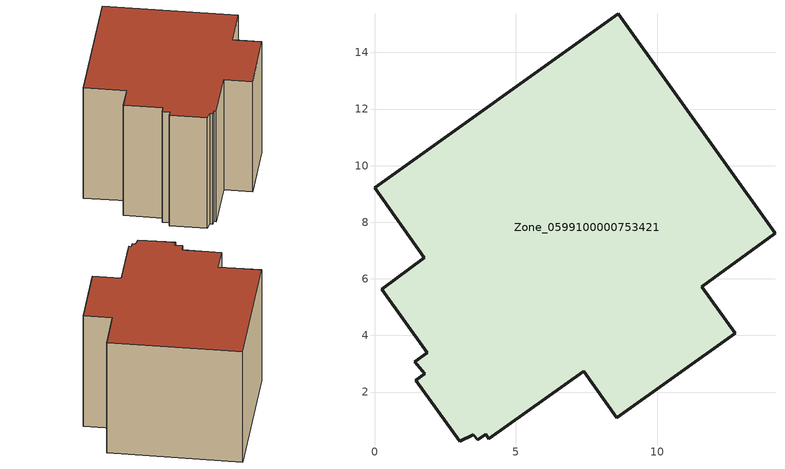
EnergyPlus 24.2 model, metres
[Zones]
Zone_0599100000753421
 floor ground (C_G): 7.39,2.73 4.04,0.35 3.93,0.5 3.65,0.31 3.5,0.5 3.01,0.27 1.46,2.42 1.77,2.64 1.42,3.07 1.87,3.4 0.25,5.64 1.77,6.75 0,9.21 8.62,15.36 14.15,7.61 11.56,5.73 12.75,4.08 8.56,1.09 z0
 wall outside (C_F): 0,9.21 1.77,6.75 0.25,5.64 1.87,3.4 1.42,3.07 1.77,2.64 1.46,2.42 3.01,0.27 3.5,0.5 3.65,0.31 3.93,0.5 4.04,0.35 7.39,2.73 8.56,1.09 12.75,4.08 11.56,5.73 14.15,7.61 8.62,15.36 0,9.21 z0:9.11
 roof outside (C_R): 1.87,3.4 1.42,3.07 1.77,2.64 1.46,2.42 3.01,0.27 3.5,0.5 3.65,0.31 3.93,0.5 4.04,0.35 7.39,2.73 8.56,1.09 12.75,4.08 11.56,5.73 14.15,7.61 8.62,15.36 0,9.21 1.77,6.75 0.25,5.64 z9.11
[BUILDING]
Pand.0599100000753421: North Axis=0; Terrain=City; Loads Convergence Tolerance Value=0.04; Temperature Convergence Tolerance Value=0.4; Solar Distribution=FullExterior; Maximum Number of Warmup Days=25; Minimum Number of Warmup Days=1
[Site:Location]
Rotterdam.The.Hague.AP_ZH_NLD Design_Conditions: Latitude=51.96; Longitude=4.45; Time Zone=1; Elevation=-4.5
[SITE:GROUNDTEMPERATURE:BUILDINGSURFACE]
18, 18, 18, 18, 18, 18, 18, 18, 18, 18, 18, 18
[MATERIAL] Thermal Absorptance=0.9; Solar Absorptance=0.7; Visible Absorptance=0.7
Name | Roughness | Thickness | Conductivity | Density | Specific Heat
G.TC.2006-2014 | MediumSmooth | 0.15 | 0.06 | 540 | 1210
F.TC.2006-2014 | Rough | 0.3 | 0.12 | 1920 | 840
R.TC.2006-2014 | MediumRough | 0.2 | 0.08 | 1500 | 1000
[CONSTRUCTION]
C_G: G.TC.2006-2014
C_F: F.TC.2006-2014
C_R: R.TC.2006-2014
[ZONE]
Zone_0599100000753421: Type=1; Multiplier=1; Ceiling Height=Autocalculate; Volume=Autocalculate; Floor Area=autocalculate; Part of Total Floor Area=Yes
[ZONEINFILTRATION:DESIGNFLOWRATE]
Infil_Zone_0599100000753421: Zone or ZoneList or Space or SpaceList=Zone_0599100000753421; Schedule=AlwaysOn; Design Flow Rate Calculation Method=Flow/Area; Flow Rate per Floor Area=0.0015; Constant Term Coefficient=1; Temperature Term Coefficient=0; Velocity Term Coefficient=0; Velocity Squared Term Coefficient=0
[HVACTEMPLATE:ZONE:IDEALLOADSAIRSYSTEM]
Zone_0599100000753421: Maximum Heating Supply Air Temperature=50; Minimum Cooling Supply Air Temperature=13; Maximum Heating Supply Air Humidity Ratio=0.0156; Minimum Cooling Supply Air Humidity Ratio=0.0077; Heating Limit=NoLimit; Cooling Limit=NoLimit; Dehumidification Control Type=ConstantSensibleHeatRatio; Cooling Sensible Heat Ratio=0.7; Dehumidification Setpoint=60; Humidification Control Type=None; Humidification Setpoint=30; Outdoor Air Method=None; Outdoor Air Flow Rate per Person=0.00944; Outdoor Air Flow Rate per Zone Floor Area=0; Outdoor Air Flow Rate per Zone=0; Demand Controlled Ventilation Type=None; Outdoor Air Economizer Type=NoEconomizer; Heat Recovery Type=None; Sensible Heat Recovery Effectiveness=0.7; Latent Heat Recovery Effectiveness=0.65
[ZONECONTROL:THERMOSTAT]
ThermostatControl_Zone_0599100000753421: Zone or ZoneList=Zone_0599100000753421; Control Type Schedule=DualSetpointControlType; Control 1=Thermostat_Zone_0599100000753421; Temperature Difference Between Cutout And Setpoint=0
[THERMOSTATSETPOINT:DUALSETPOINT]
Thermostat_Zone_0599100000753421: Heating Setpoint Temperature Schedule=HeatingSetpoint_Zone_0599100000753421; Cooling Setpoint Temperature Schedule=CoolingSetpoint_Zone_0599100000753421
[SCHEDULE:COMPACT]
HeatingSetpoint_Zone_0599100000753421: Through: 12/31, For: AllDays, Until: 24:00, 21
CoolingSetpoint_Zone_0599100000753421: Through: 12/31, For: AllDays, Until: 24:00, 24
DualSetpointControlType: Through: 12/31, For: AllDays, Until: 24:00, 4
AlwaysOn: Through: 12/31, For: AllDays, Until: 24:00, 1
